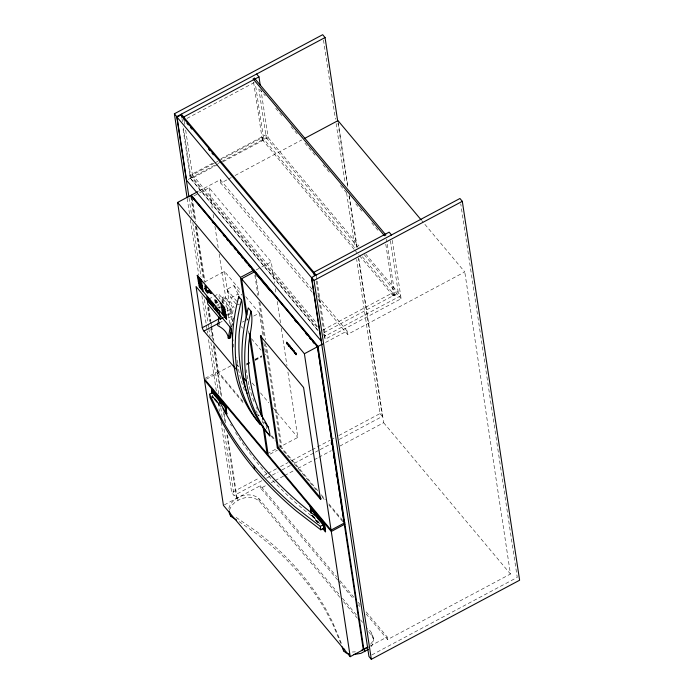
<?xml version="1.0" encoding="UTF-8"?>
<svg xmlns="http://www.w3.org/2000/svg" width="694" height="694" viewBox="0 0 694 694"><rect width="100%" height="100%" fill="white"/><g stroke="black" fill="none" stroke-linecap="round" stroke-linejoin="round"><path stroke-width="0.52" stroke-dasharray="3.47 2.6" d="M221.941 300.736L222.479 297.631L223.329 296.815L224.856 297.622A23.171 15.407 9.7 0 1 234.112 307.789M222.262 303.026L223.329 296.815M219.183 325.104L219.894 320.966M222.904 303.365L223.971 297.153M230.408 325.807L233.071 310.279A21.575 14.348 9.7 0 0 222.479 297.631M231.544 327.394L232.438 322.216M232.611 321.183L233.323 317.045M231.805 326.883L232.507 322.736M232.69 321.704L233.401 317.566M228.82 508.52C231.718 496.661 249.484 490.458 258.845 498.535L338.941 594.116M229.48 510.133C233.097 498.969 250.118 493.226 259.235 501.12L340.025 597.525M216.78 305.447L219.556 303.634M370.613 644.179C375.627 639.087 372.34 632.017 367.499 628.191M371.004 646.765C373.832 643.668 373.971 639.452 372.999 635.591M186.972 118.422L254.178 82.586M318.208 330.934L190.269 178.263L189.826 175.339L212.624 163.185M221.013 158.709L265.802 134.827L358.972 246.006M214.212 163.263L192.446 174.871L316.325 322.701M215.157 162.76L218.003 161.251M218.948 160.739L262.488 137.525L355.441 248.487M354.096 249.25L262.297 139.702L263.668 138.974L255.444 84.581M190.269 178.263L216.858 164.088M217.812 163.576L220.657 162.058M221.612 161.555L266.244 137.75L258.862 88.962M188.117 179.494L190.442 178.254L182.669 126.828M217.664 164.591L192.889 177.803L185.463 128.737M223.173 161.65L268.17 137.655L261.074 90.723M198.744 191.162L220.267 179.677L312.421 289.641M193.982 195.838L198.71 193.314M199.655 192.811L209.12 187.762L271.267 261.916L274.503 283.317M312.248 292.261L220.787 183.129L227.459 179.573M228.413 179.061L231.267 177.534M235.084 175.504L301.777 139.945M204.583 281.99L224.492 271.371L240.922 290.977M256.121 269.983L260.849 267.459M261.803 266.956L271.267 261.916M208.642 299.114L213.162 296.702M214.073 296.217L218.593 293.805L231.163 308.804L231.813 313.107L227.077 315.631M235.917 303.816L230.955 297.899L226.808 289.424L233.921 285.633L241.859 295.106M230.955 297.899L238.068 294.1L239.309 295.583M227.545 310.73L231.163 308.804M226.921 314.556L230.712 312.534L224.492 271.371M219.096 323.005L222.895 320.984M228.578 317.947L232.369 315.926A2.689 0.737 61.9 0 1 230.712 312.534M242.336 322.129L244.227 321.122M245.182 320.619L248.027 319.101M253.709 316.065L259.4 313.029L245.711 296.694M205.207 378.291L217.361 371.811L213.153 343.99M230.929 365.781L218.055 372.643L217.361 371.811M206.352 379.167L218.176 372.93L244.635 404.507M246.474 363.856L249.32 362.337M255.01 359.301L261.647 355.77M246.665 364.307L251.402 361.774M255.192 359.752L261.838 356.213M246.535 365.009L251.271 362.485M255.071 360.455L261.707 356.924M322.589 330.179L392.631 292.825L393.073 295.757M323.977 332.599L398.321 292.955L390.418 240.697M359.631 255.852L393.698 296.503L395.068 295.774L386.523 239.248M392.31 240.332L401.132 298.715L325.165 339.227L324.723 336.304L400.69 295.791L365.929 254.308M210.082 397.679L212.928 396.161L218.636 402.98M220.605 406.953L212.624 397.428L212.616 395.363M325.538 342.463L347.061 330.986L317.271 295.427M318.485 299.704L347.581 334.43L464.772 271.935L421.813 220.675M267.112 453.772L277.123 448.437M278.034 447.951L297.804 437.411L287.767 371.064M270.053 454.136L277.331 450.25M261.803 480.708L234.06 495.499L231.683 492.671L259.426 477.871M264.214 475.321L267.086 473.794M268.04 473.282L276.654 468.693M280.48 466.654L288.131 462.568M291.957 460.53L311.094 450.328M312.048 449.816L330.231 440.126M331.185 439.614L334.057 438.079M338.837 435.528L379.974 413.589L356.664 259.469M266.583 478.157L271.371 475.607M272.326 475.095L278.068 472.033M281.894 469.994L290.508 465.405M294.334 463.358L314.425 452.644M315.38 452.141L319.205 450.094M320.16 449.591L332.599 442.954M339.297 439.38L382.351 416.426L358.39 258.021M224.353 504.876L260.38 485.67L336.59 576.61M337.674 580.019L260.771 488.246L267.442 484.69M271.25 482.66L274.104 481.142M275.058 480.63L283.629 476.058M284.583 475.546L294.109 470.471M297.926 468.441L313.168 460.313M314.122 459.801L317.93 457.771M318.884 457.259L331.264 450.658M339.843 446.086L383.661 422.715L358.876 258.827M370.119 646.062L387.174 636.971L365.001 610.512M366.085 613.921L387.564 639.547L510.454 574.016L464.772 271.935M371.819 654.936L517.247 577.391L460.755 203.854M217.751 306.141L218.922 305.638M218.497 307.321L220.111 306.783M220.579 306.982L218.489 307.494M219.408 307.85L220.241 307.65M219.495 308.11L220.206 307.945M352.335 652.013L355.38 651.831M236.541 304.562L239.378 304.423L237.391 302.055M236.194 517.429L256.875 531.691L269.046 541.424A358.312 272.863 -8.6 0 1 325.902 609.263L332.521 621.954L341.413 643.416M239.187 521.68L257.266 534.267L269.437 544.009A358.312 272.863 -8.6 0 1 326.293 611.839L332.912 624.539L341.118 644.127M259.747 89.231L265.308 95.876M275.752 108.333L282.016 115.803M291.064 126.603L298.715 135.738M304.978 143.216L316.117 156.497M323.074 164.808L330.734 173.942M340.476 185.567L346.74 193.045M355.788 203.836L363.439 212.971M371.793 222.939L378.751 231.241M266.244 137.75L358.026 247.272M364.281 254.741L401.132 298.715M362.389 256.78L395.068 295.774M354.764 250.048L358.972 255.062M317.462 326.458L190.512 174.966L183.416 128.043M323.63 333.814L325.408 335.939L317.019 280.471M189.826 175.339L317.765 328.002M323.335 334.638L324.723 336.304M190.442 178.254L318.676 331.272M379.974 413.589L382.351 416.426M383.661 422.715L510.454 574.016M226.808 289.424L236.732 301.265M231.813 313.107L219.243 298.108L218.593 293.805M241.252 326.527L242.622 328.158M251.506 338.759L261.074 350.175M236.359 364.081L238.424 366.553M252.234 383.027L255.687 387.148M260.519 392.917L268.804 402.806M272.95 407.751L297.804 437.411M257.439 413.997L259.114 415.992L255.713 410.648M242.796 401.175L218.627 372.34L214.741 346.662M271.788 435.78L275.24 439.901M279.387 444.845L280.766 446.494L265.229 343.764M317.791 490.667L281.885 447.83L266.513 346.167M321.244 494.787L325.382 499.732M328.835 503.853L342.645 520.327M271.094 436.075L275.266 441.063M279.448 446.042L286.405 454.353M287.108 455.186L289.892 458.508M290.586 459.341L317.045 490.91M321.921 496.722L325.399 500.877M328.878 505.032L342.81 521.654M217.604 373.233L221.169 396.777M319.856 523.753L316.681 519.971L306.236 511.704A467.088 355.71 -8.6 0 1 234.728 431.26M218.532 403.067L212.78 396.69L220.293 405.66M312.734 515.477L319.57 523.632M312.456 515.633L319.283 523.788M212.911 397.272L220.224 406.007M311.632 515.087L318.954 523.814M311.354 515.234L317.999 523.172M340.06 580.748L353.914 597.282M358.069 602.245L360.151 604.726M338.368 580.852L353.61 599.035M358.46 604.83L359.848 606.478M342.42 598.271L356.352 614.893M360.533 619.881L362.624 622.371M343.513 601.681L357.445 618.311M368.583 631.601L373.389 638.176M237.07 498.092L227.528 434.956M236.507 498.396L226.791 434.184M233.921 285.633L238.068 294.1M256.468 407.404L257.318 409.373M385.795 244.245L393.698 296.503M338.143 121.71L348.024 187.05M349.316 195.621L357.098 247.038M337.995 123.159L347.547 186.304M349.004 195.942L356.777 247.316M323.482 40.052L335.462 119.255M336.113 123.541L345.178 183.476M346.636 193.106L354.886 247.697M347.061 330.986L347.581 334.43M387.174 636.971L387.564 639.547M371.672 633.18L372.071 635.756M316.377 276.203L316.854 279.404M316.169 280.87L324.913 338.724M262.488 137.525L262.931 140.457M253.588 82.109L262.297 139.702M275.31 288.661L276.117 294.013M277.253 301.508L280.654 323.977M281.296 328.253L286.96 365.712M255.505 273.401L259.062 296.945M259.877 302.289L265.542 339.748M254.872 275.275L257.951 295.609M258.923 302.029L264.258 337.345M259.4 313.029L262.757 335.193M263.867 342.584L265.308 352.084M266.106 425.908L266.539 428.779M247.541 318.294L247.862 320.428M263.226 421.969L263.547 424.112M248.53 330.856L249.007 334.066M262.106 420.642L262.427 422.776M220.267 179.677L220.787 183.129M260.38 485.67L260.771 488.246M258.845 498.535L259.235 501.12M233.349 344.033L233.835 347.2M209.12 187.762L212.199 208.096M213.171 214.515L213.978 219.859M214.949 226.287L218.185 247.689M219.157 254.108L230 325.807M184.335 121.277L184.821 124.478M181.967 118.44L182.444 121.641M192.247 197.911L195.812 221.455M196.619 226.808L205.034 282.449M208.755 307.069L210.863 320.975M211.019 322.051L211.505 325.26M211.67 326.327L213.934 341.309M237.643 497.789L238.033 500.374M191.553 197.087L195.283 221.742M195.925 226.027L204.192 280.697M208.183 307.373L211.002 325.72M211.097 326.631L213.11 339.652M213.847 344.823L221.733 396.474M224.283 413.555L225.784 423.227M190.815 196.315L194.381 219.859M195.352 226.279L203.446 279.786M207.653 307.607L209.753 321.522M210.889 329.008L212.347 338.637M223.399 411.716L225.047 422.464M189.054 197.955L191.969 217.222M192.785 222.566L201.034 277.158M204.435 299.635L208 323.178M208.157 324.254L208.642 327.464M208.807 328.531L210.1 337.093M210.907 342.446L218.844 394.895M220.787 407.734L222.245 417.372M224.023 429.144L234.06 495.499M187.172 198.328L189.601 214.385M190.408 219.738L198.822 275.397M201.902 295.731L207.081 329.98M207.246 331.047L207.567 333.189M208.538 339.609L216.302 390.991M218.09 402.763L219.382 411.325M221.004 422.03L231.683 492.671M212.338 395.511L212.624 397.428M253.917 401.505A289.112 169.961 -40 0 1 249.068 385.708M248.851 384.736A289.112 169.961 -40 0 1 246.413 369.763M244.418 390.175A289.112 169.961 -40 0 1 237.695 364.524M237.548 363.517A289.112 169.961 -40 0 1 236.81 357.401M231.527 426.012A467.088 355.71 -8.6 0 1 230.486 424.251M265.629 354.192A2.689 0.737 61.9 0 1 265.498 354.894"/><path stroke-width="1.04" d="M200.653 284.08C200.236 283.265 201.529 285.355 200.982 284.349M224.622 312.821C224.587 312.621 225.186 313.549 225.082 313.15M226.331 318.451L226.565 318.893L226.218 318.268M200.445 280.116L200.358 279.5C201.798 282.397 199.438 277.557 199.733 279.266M224.231 313.003L224.622 313.514M199.594 283.456L199.325 283.065M225.88 314.85L225.429 314.191M225.489 315.701L225.593 315.909M198.354 281.868L198.597 282.328M199.117 282.05L199.352 282.562M200.054 286.11L199.837 285.711M222.67 311.051L222.861 311.38M223.321 311.294L223.086 310.791M223.416 314.955L223.65 315.414M223.589 312.048L223.876 312.621L223.694 312.118M223.928 314.937L223.694 314.521M200.757 283.499L199.967 282.146L200.202 282.536M201.989 286.206L202.266 286.709L201.885 286.006M216.979 310.192L217.343 310.817M224.769 309.229L224.856 309.854M201.165 285.225C202.067 286.908 201.26 284.714 201.425 285.65M201.798 288.817L202.7 289.892M225.047 316.134L225.81 317.323L225.324 316.455M225.246 314.287L225.593 314.634L225.116 313.757M201.512 288.097L202.093 288.791M199.282 282.9L199.56 283.482M224.11 312.69L224.223 313.055M199.603 285.069L199.638 284.852M219.104 317.305L217.69 325.59A21.575 14.348 9.7 0 1 228.283 338.23L229.853 338.273L231.449 328.947M228.283 338.23L230.234 326.839M229.775 337.744L230.66 332.573M247.211 393.507A289.112 169.961 -40 0 1 239.031 339.401C238.432 326.085 244.635 313.046 241.555 299.912L238.762 296.581C227.424 339.427 229.445 390.132 260.415 424.607L260.129 422.689M241.555 299.912C230.703 341.439 231.917 390.123 260.415 424.607M251.054 311.25C240.202 352.769 241.408 401.453 269.914 435.936C269.784 424.103 259.729 415.949 256.711 404.836A289.112 169.961 -40 0 1 248.521 350.73C247.923 337.414 254.134 324.376 251.054 311.25L248.261 307.91C236.914 350.756 238.944 401.462 269.914 435.936M211.167 302.992C209.701 301.647 212.485 304.146 211.392 303.668M225.047 313.74L225.437 314.243M199.378 282.553L199.195 282.076M223.347 311.285L223.164 310.808M223.676 315.406L223.494 314.929M200.54 287.229L201.191 288.149M201.746 288.817L202.206 289.45M224.526 312.005C223.676 309.567 224.882 312.951 224.266 311.701M225.429 315.527L225.671 316.438L225.298 315.562M223.746 310.617L224.11 311.441L223.98 310.591M200.479 283.091L199.412 281.452L200.332 282.961M361.348 650.417L367.022 647.407M353.74 654.537L360.906 653.358L368.271 649.428M187.007 197.261L174.385 113.773L322.675 34.7L325.052 37.537L337.674 121.016M188.898 196.879L176.753 116.609L325.052 37.537M177.005 117.113L311.476 277.583L321.036 340.789L186.565 180.319L177.005 117.113L180.882 115.048L315.354 275.518M256.607 74.032L258.983 76.861L183.693 117.008L184.179 120.209M262.913 425.986L267.112 453.772L204.279 378.785L177.603 202.431L190.685 195.456L253.527 270.434L253.657 271.302L254.099 270.131M254.23 270.998L191.388 196.012L191.258 195.153L197.807 191.657M192.082 196.844L191.518 197.148L190.685 195.456M304.631 138.418L337.978 120.635L421.119 219.851M246.587 318.034L240.445 277.418L253.527 270.434M247.055 315.085L241.564 278.745L254.646 271.77L317.479 346.757L344.155 523.111L331.073 530.086L268.231 455.108L264.188 428.389M269.966 290.76L254.776 272.629L255.21 271.467M233.999 366.97L203.932 331.09A2.689 0.737 61.9 0 1 202.275 327.707L219.339 318.607M220.44 319.171L219.842 315.215L207.272 300.216L207.87 304.18L220.44 319.171L223.286 317.661M203.932 331.09L218.15 323.508M311.476 277.583L459.94 198.501L462.317 201.329L519.615 580.227L371.325 659.3L368.948 656.463L311.649 277.574L314.026 280.411L371.325 659.3M314.026 280.411L462.317 201.329M321.339 498.812L320.481 499.272L277.331 447.786L260.432 336.009L261.282 335.558M212.043 393.602L211.609 388.666L212.312 393.593M212.277 391.373L224.986 407.022L226.053 412.036L225.264 406.866L212.277 391.373L212.59 393.437M209.562 394.235L212.407 392.717L219.391 401.045L224.969 411.906A467.088 355.71 -8.6 0 0 305.707 508.268L316.16 516.527L323.144 524.855L323.664 528.299L320.819 529.817L296.494 511.14A451.846 344.094 -8.6 0 1 254.637 469.517A451.846 344.094 -8.6 0 1 222.418 422.75L210.082 397.679L209.562 394.235L221.898 419.306A451.846 344.094 -8.6 0 0 254.117 466.073A451.846 344.094 -8.6 0 0 295.974 507.696L320.298 526.373L320.819 529.817M316.915 346.783L317.488 346.479L344.024 521.975L344.727 522.808M331.073 530.086L304.397 353.732L317.479 346.757M368.228 647.068L363.864 649.393L318.052 346.453L322.727 343.955M226.591 414.092L225.567 405.331L226.877 413.936L224.596 411.707M277.331 447.786L278.19 447.326L261.447 336.616M310.955 513.135L310.331 506.473L310.626 508.39M310.591 508.685L323.291 524.326L324.358 529.34L323.578 524.178L310.591 508.685L311.216 512.814M325.312 531.899L324.298 523.137L325.599 531.751L322.658 528.724M320.298 526.373L323.144 524.855M350.218 656.671L331.281 531.465L204.487 380.165L223.425 505.371L350.218 656.671L363.3 649.697L344.328 524.447L344.935 524.187M331.281 531.465L344.328 524.447M363.3 649.697L363.864 649.393M201.911 289.216L201.512 288.583L201.989 289.285M201.147 286.466L201.711 287.585M199.751 278.927L200.219 279.829M200.74 284.904L200.67 284.41L201.087 285.061M200.818 286.093L201.147 286.908M199.716 282.718L199.742 282.614M224.309 315.544L224.179 315.328M225.177 317.227L225.064 317.106M198.25 277.088L199.074 278.155M223.026 307.19L223.355 307.702M224.049 308.405L224.44 309.324L224.058 308.492M223.98 311.181L223.676 310.478L223.954 310.843M201.156 286.553L201.668 287.056M198.389 278.624C198.475 277.808 198.814 279.292 198.874 278.953M200.262 285.46L200.618 286.275M209.675 291.072L210.447 293.172L208.877 290.118L209.779 291.775M200.34 279.847L200.072 279.3L200.358 279.986M222.791 307.225L222.548 307.147M224.483 311.771L224.457 311.441M200.245 280.862L199.829 280.046L200.228 280.671M349.021 654.078L345.916 652.828L343.625 650.929L342.151 646.938M198.762 277.73L199.057 278.45M223.034 307.277L223.416 308.101L223.39 307.563M211.34 303.313L211.453 303.755M223.555 311.294L223.694 311.502M199.23 285.746L199.594 286.475L199.43 285.989M200.774 287.62L201.017 288.175M198.389 281.807L198.814 282.354M202.006 288.661L201.902 288.279M200.002 283.022L200.15 283.49M223.971 311.753L224.119 312.222M229.211 511.105L229.471 513.872L230.79 516.293L236.585 520.014M223.494 311.988L223.416 311.944M200.262 280.983L199.889 280.315L200.236 280.732M217.369 310.929L216.936 310.001L217.239 310.504M223.52 308.11L223.772 308.526M226.227 318.503L225.715 317.644L225.88 318.086M344.762 649.61L343.235 648.343L343.625 650.929M201.65 288.21L201.85 288.409M198.883 278.953L199.23 279.769M224.63 315.683L224.761 315.952M223.694 308.362L223.442 307.633M225.359 315.432L225.298 315.987M225.064 316.846L225.246 317.332M216.433 309.585L216.502 309.585M222.739 306.887L222.444 306.531L222.661 307.312M391.503 234.997L389.126 232.16L313.835 272.308L314.321 275.509M316.212 275.145L181.316 114.172L181.802 117.373M186.92 123.254L188.308 124.92M190.399 127.41L191.787 129.067M208.495 149.002L209.883 150.667M211.974 153.157L213.37 154.814M174.385 113.773L176.753 116.609M191.258 195.153L318.052 346.453M255.34 272.326L318.182 347.312M212.234 221.863L213.613 223.511M223.277 235.049L224.656 236.697M226.73 239.17L228.109 240.818M230.182 243.29L231.562 244.939M234.329 248.226L235.708 249.875M237.773 252.347L239.161 253.995M241.226 256.468L242.614 258.116M244.678 260.588L246.752 263.061M248.131 264.709L250.204 267.181M251.584 268.83L253.657 271.302M294.82 320.42L296.199 322.068M305.872 333.597L307.251 335.245M309.316 337.718L310.704 339.366M312.768 341.838L314.156 343.487M177.603 202.431L240.445 277.418M241.564 278.745L304.397 353.732M288.747 345.395L288.366 344.189L289.277 346.653L288.201 343.782L287.967 345.083L288.834 345.681M260.432 336.009L303.582 387.495L320.481 499.272M222.28 306.063L222.392 306.887L221.742 305.429L221.933 306.254M222.982 306.878L223.026 307.633M198.657 277.982L198.12 276.663L198.527 277.158M205.528 286.162L205.771 287.056L205.146 285.789L205.224 286.388M210.343 291.888L210.976 292.634M223.832 308.093L223.399 307.65M223.954 308.24C224.518 310.27 223.251 306.21 223.928 308.709M205.172 285.928L205.511 286.457M210.403 292.261L211.054 293.189M205.198 286.171L205.563 286.787M210.429 292.434L211.115 293.571L210.482 292.816M198.649 280.393L198.666 281.009M201.303 283.655L201.312 284.167M223.511 310.227L223.52 310.738M198.684 280.619L198.996 281.07M199.941 282.224L200.288 282.658M222.739 309.394L223.052 309.845M198.779 281.486L198.796 281.911M198.961 281.703L199.039 282.198M222.748 310.227L222.765 310.652M222.93 310.444L223.095 310.921M223.407 310.99L223.433 311.441M199.135 282.588L199.083 282.918M201.728 285.772L202.197 286.353M225.949 314.694L225.975 315.145M224.674 313.289L224.683 313.601M200.366 284.453L200.089 284.002M222.548 311.059L222.54 310.738M200.08 284.948L200.21 285.798L199.612 284.419L200.072 285.633M200.809 286.006L200.818 286.518M225.715 315.987L224.578 314.538L225.22 315.458M223.164 313.376L223.069 312.725M200.262 286.197L200.592 286.978L200.288 286.657M200.566 286.561L200.644 287.073M223.268 313.896L223.347 314.391M223.98 314.729L224.058 315.241M202.709 289.945L202.544 289.624M223.373 314.79L223.294 314.998M224.431 315.935L224.084 315.614L224.509 316.447M224.865 316.455L224.769 316.759M226.287 318.147L226.313 318.598M200.08 287.064L200.002 286.579L200.601 287.62M200.358 287.403L200.28 286.908M201.451 288.713L201.477 288.34M224.648 316.611L224.943 316.967L224.743 316.325M208.937 300.224L208.668 299.834L208.859 300.676M216.649 309.463L216.927 310.426L216.658 309.958M216.537 309.472L216.832 309.819M208.773 300.571L209.952 302.011L209.579 301.352M216.476 309.906L216.112 308.977L216.415 309.481M211.358 303.903L211.228 303.061M233.973 366.51L236.767 369.841M243.464 377.84L246.257 381.18M266.375 424.659L268.613 427.331M278.19 447.326L320.645 497.988M211.323 388.814L225.29 405.478M310.044 506.629L324.011 523.285M223.034 408.922L225.767 412.184M225.541 412.349L226.877 413.936M201.555 285.807L201.243 285.399M264.683 422.212L265.819 423.991M229.081 511.287L230.399 513.707L230.79 516.293M200.835 283.36C201.616 285.052 200.297 282.172 201.087 283.594M198.926 279.361L199.213 279.708L198.389 278.615M224.136 314.295C223.676 313.037 224.344 315.25 223.884 314.052M200.904 283.577L201.121 283.508M212.156 304.328L211.844 304.102M209.831 301.586L208.851 300.129M199.516 278.693C199.039 277.461 199.698 279.543 199.273 278.511M225.784 317.861L225.42 317.132L225.541 317.626M200.141 280.558L199.898 280.168L200.445 281.226L200.271 280.515M199.725 281.964L199.473 281.729M364.437 649.09L364.827 651.675M331.316 442.026L331.645 444.16M333.424 455.932L333.745 458.075M336.174 474.123L336.495 476.266M258.983 76.861L260.267 85.397M254.646 271.77L254.776 272.629M249.805 333.259L262.896 419.835M249.493 337.267L261.456 416.365M238.762 296.581L239.057 298.498M254.117 466.064L254.646 469.508M232.872 340.867L230.955 328.201L213.639 307.537L213.119 304.093M223 309.437L222.601 308.969L222.809 309.888L222.705 309.168M220.857 303.018L222.627 314.729M219.79 314.868L219.096 311.242L206.829 296.702L207.22 299.869M212.841 303.755L213.362 307.208L196.046 286.544L202.275 327.707M210.681 302.246L210.169 301.708M210.473 302.081L210.586 302.801L210.386 301.968M201.303 279.691L203.073 291.402M219.391 401.045L219.781 403.63M201.017 284.93L200.904 284.696M198.736 277.574L198.831 278.19L198.562 277.453M198.215 276.863L198.311 277.487M229.671 337.032L229.853 338.273M225.056 315.423L224.656 314.686L225.056 315.423M293.31 351.025L292.4 350.262L291.974 348.293L293.31 351.025M197.235 275.353L199.404 286.986L226.617 319.223L224.535 307.425L197.252 275.284M223.459 313.462L223.798 314.165L223.459 313.462M287.628 344.267L286.839 343.651L287.81 344.71L286.743 342.142L287.628 344.267M291.784 349.221L290.959 348.301L291.957 349.663L290.847 347.104L291.784 349.221M208.651 291.766L209.12 292.729L208.651 291.766M216.675 301.56L217.144 302.532L216.702 301.508M295.106 352.552L296.078 354.556L295.601 353.402L296.173 354.079C296.676 356.69 293.657 351.069 295.505 352.465A1.935 0.529 61.9 0 1 295.922 353.055L296.086 353.55L295.106 352.552M224.735 311.823L225.116 312.612L224.735 311.823M215.921 308.561L215.886 309.09L215.565 308.136L215.53 308.657C214.897 306.201 215.6 309.888 215.626 308.327L215.964 309.29L215.921 308.561M206.803 290.413C206.977 294.924 209.527 292.356 206.803 290.413M208.113 291.003L208.443 291.558L208.113 291.003M216.138 300.797L216.467 301.361L216.164 300.78M207.064 290.76L207.853 293.015L207.15 290.699M199.768 283.438L199.915 283.915L199.768 283.438M199.638 279.76C199.022 278.832 199.655 280.714 199.638 279.76M206.17 289.979L205.563 290.586C209.05 295.87 203.741 284.531 206.17 289.979M215.6 301.283L214.993 301.89C218.48 307.173 213.171 295.835 215.6 301.283M290.187 346.159L289.971 346.783L289.138 344.901L289.433 346.827L289.372 345.395L290.769 348.431L290.187 346.159M205.797 287.012L206.812 288.183L206.326 286.327L206.517 287.585L205.823 286.995M254.472 78.179L253.102 78.908L384.502 235.708L385.873 234.98L254.472 78.179M293.709 350.349L293.415 350.002L293.701 351.927L293.649 350.496L294.82 353.272L293.709 350.349M199.126 281.053L199.221 281.669L199.126 281.053M223.182 309.828L223.277 310.444L223.182 309.828M199.438 282.258L199.516 282.77L199.438 282.258M205.112 289.042L204.357 288.14L205.112 289.042M199.646 283.291L199.646 283.291M199.603 285.434L199.681 285.928L199.603 285.434M223.555 314.243L223.633 314.738L223.555 314.243M217.456 310.565L217.552 311.181L217.456 310.565"/></g></svg>
